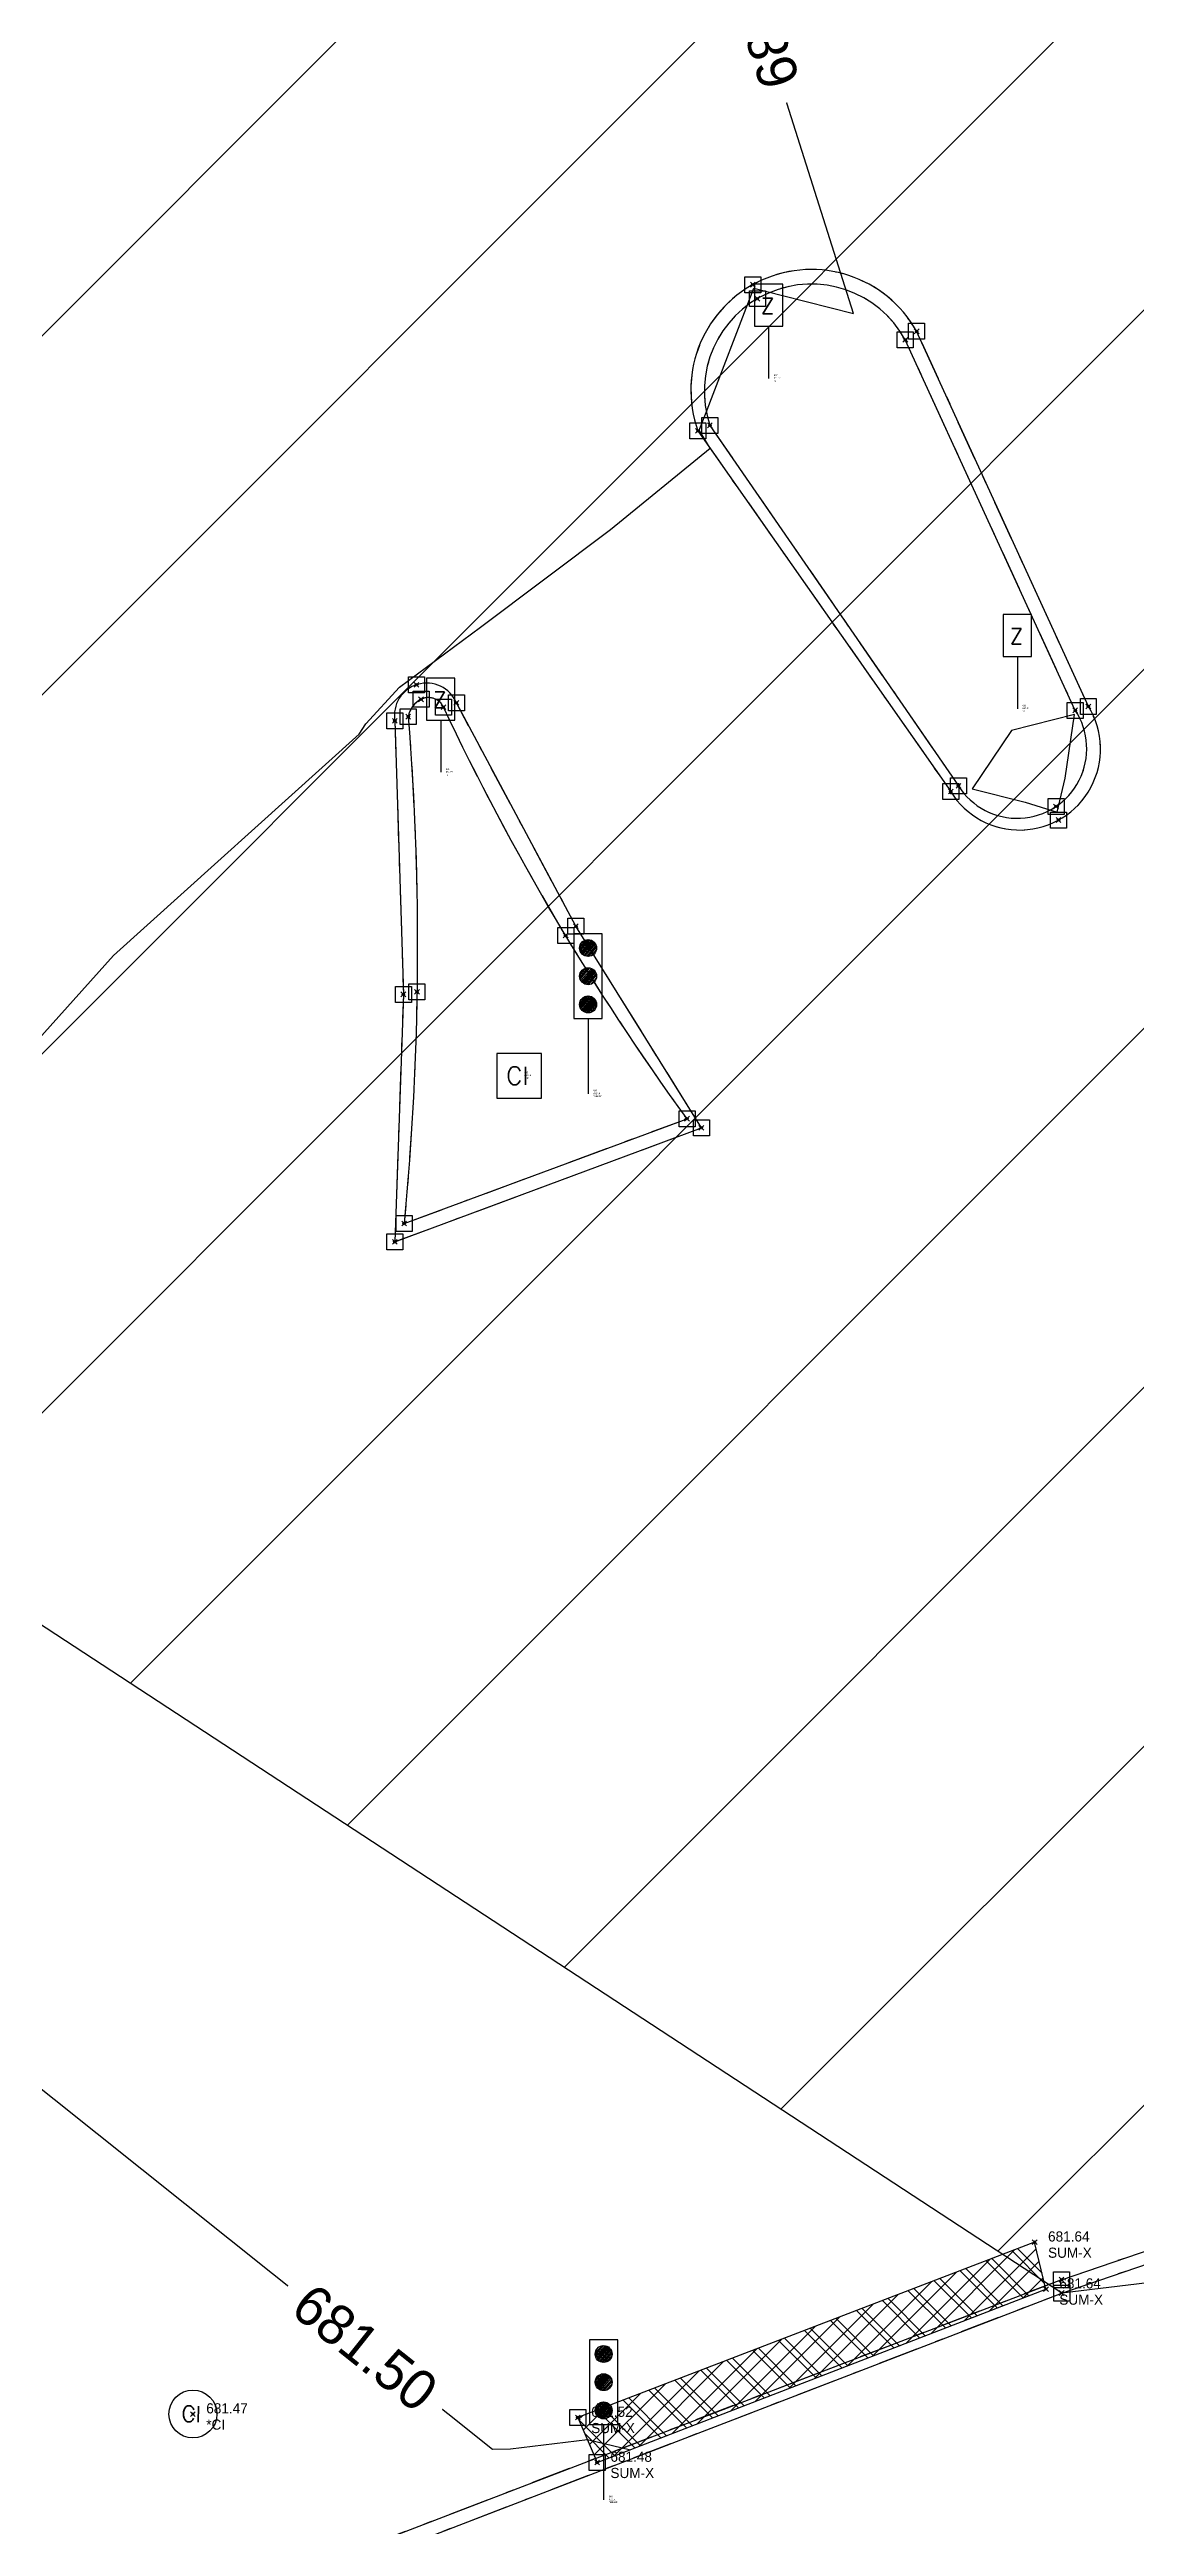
# Model space of a CAD drawing. Extents: x 350769 to 354978, y 6304672 to 6307963.
# Drawn here: x 352785.66 to 352799.26, y 6305500.54 to 6305531.52 of the extents above; entities that cross this region are included whole.
import ezdxf

# ---------------------------------------------------------------- set-up
doc = ezdxf.new("R2010")
doc.units = 0
doc.header["$PDMODE"] = 35
doc.header["$PDSIZE"] = 0.03
doc.linetypes.add('CONTINUOS', pattern=[0])
doc.linetypes.add('JPG_DASHDOT', pattern=[1, 0.5, -0.25, 0, -0.25])
doc.layers.get('0').update_dxf_attribs({"linetype": 'CONTINUOUS'})
for name, color, linetype in [('0-LEVANTAMIENTO 2020.SEP', 252, 'CONTINUOUS'), ('1-PAVIMENTO', 161, 'CONTINUOUS'), ('1-SOLERA', 212, 'CONTINUOUS'), ('1-SUMIDERO', 190, 'CONTINUOUS'), ('2-ACHURADO JARDINERA', 252, 'CONTINUOUS'), ('C-TINN', 5, 'CONTINUOUS'), ('C-TOPO-MINR', 8, 'CONTINUOUS'), ('TOP-URB-SOLERAS', 2, 'JPG_DASHDOT'), ('TOP-URB-SOLERAS -PAV', 2, 'JPG_DASHDOT'), ('V-NODE DIC 2005', 4, 'CONTINUOUS'), ('V-NODE-TEXT', 1, 'CONTINUOUS'), ('V-NODE-TEXT DIC 2005', 2, 'CONTINUOUS'), ('Z-CI', 253, 'CONTINUOUS'), ('Z-CR', 253, 'CONTINUOUS'), ('Z-SEMAF', 253, 'CONTINUOUS'), ('Z-TEN', 253, 'CONTINUOUS'), ('Z-Z', 253, 'CONTINUOUS')]:
    doc.layers.add(name, color=color, linetype=linetype)
doc.layers.add('0_ASD_TOPOGRAFIA_ELEMENTOS', color=7, linetype='CONTINUOS', lineweight=5, true_color=0xbdbdbd)
doc.styles.add('ROMANS', font='romans.shx', dxfattribs={"width": 0.65})

# ---------------------------------------------------------------- blocks, each defined once
blk = doc.blocks.new('CI')
at = {"layer": 'Z-CI'}
blk.add_circle((0, 0), 1.2, dxfattribs=at)
at = {"layer": 'Z-CI', "style": 'ROMANS'}
blk.add_text('CI', height=0.8, rotation=360, dxfattribs=at).set_placement((-0.58, -0.4))
blk = doc.blocks.new('Z')
for p, q in [((0.81, 5.4), (-0.81, 5.4)), ((-0.81, 5.4), (-0.81, 3)), ((0.81, 3), (0.81, 5.4)), ((-0.81, 3), (0.81, 3)), ((0, 3), (0, 0))]:
    blk.add_line(p, q)
at = {"style": 'ROMANS'}
blk.add_text('Z', height=0.9, rotation=360, dxfattribs=at).set_placement((-0.44, 3.71))
blk = doc.blocks.new('*U744', base_point=(352790.555, 6305522.48))
at = {"layer": 'Z-Z', "linetype": 'ByBlock', "lineweight": -2, "xscale": 0.2179037244193388, "yscale": 0.2179037244193388, "zscale": 0.2179037244193388}
blk.add_blockref('Z', (352790.555, 6305522.48), dxfattribs=at)
at = {"layer": 'V-NODE-TEXT', "linetype": 'ByBlock', "char_height": 0.02}
for s, insert, attachment_point in [('696', (352790.62, 6305522.52), 4), ('681.78', (352790.62, 6305522.495), 1), ('°Z', (352790.62, 6305522.45), 4)]:
    blk.add_mtext(s, dxfattribs=dict(at, insert=insert, attachment_point=attachment_point))
blk = doc.blocks.new('*U745', base_point=(352794.659, 6305527.407))
at = {"layer": 'Z-Z', "linetype": 'ByBlock', "lineweight": -2, "xscale": 0.2179037244193388, "yscale": 0.2179037244193388, "zscale": 0.2179037244193388}
blk.add_blockref('Z', (352794.659, 6305527.407), dxfattribs=at)
at = {"layer": 'V-NODE-TEXT', "linetype": 'ByBlock', "char_height": 0.02}
for s, insert, attachment_point in [('697', (352794.724, 6305527.447), 4), ('681.73', (352794.724, 6305527.422), 1), ('°Z', (352794.724, 6305527.377), 4)]:
    blk.add_mtext(s, dxfattribs=dict(at, insert=insert, attachment_point=attachment_point))
blk = doc.blocks.new('*U746', base_point=(352797.772, 6305523.276))
at = {"layer": 'Z-Z', "linetype": 'ByBlock', "lineweight": -2, "xscale": 0.2179037244193388, "yscale": 0.2179037244193388, "zscale": 0.2179037244193388}
blk.add_blockref('Z', (352797.772, 6305523.276), dxfattribs=at)
at = {"layer": 'V-NODE-TEXT', "linetype": 'ByBlock', "char_height": 0.02}
for s, insert, attachment_point in [('698', (352797.837, 6305523.316), 4), ('682.04', (352797.837, 6305523.291), 1), ('°Z', (352797.837, 6305523.246), 4)]:
    blk.add_mtext(s, dxfattribs=dict(at, insert=insert, attachment_point=attachment_point))
blk = doc.blocks.new('SEMAF')
at = {"layer": 'Z-SEMAF'}
for p, q in [((-0.96, 10.84), (-0.96, 5.1)), ((0.96, 10.84), (-0.96, 10.84)), ((-0.57, 9.79), (0, 10.45)), ((-0.57, 9.93), (-0.13, 10.44)), ((-0.54, 9.68), (0.12, 10.44)), ((-0.51, 10.15), (-0.35, 10.34)), ((-0.49, 9.58), (0.22, 10.41)), ((-0.43, 9.5), (0.31, 10.37)), ((-0.36, 9.44), (0.38, 10.31)), ((-0.28, 9.38), (0.45, 10.24)), ((-0.19, 9.34), (0.5, 10.16)), ((0.96, 5.1), (0.96, 10.84)), ((-0.57, 7.87), (0.01, 8.54)), ((-0.57, 8.01), (-0.13, 8.53)), ((-0.54, 7.76), (0.12, 8.53)), ((-0.51, 8.23), (-0.34, 8.43)), ((-0.49, 7.67), (0.22, 8.5)), ((-0.43, 7.59), (0.31, 8.45)), ((-0.36, 7.52), (0.38, 8.4)), ((-0.09, 9.31), (0.55, 10.06)), ((0.03, 9.31), (0.57, 9.94)), ((0.18, 9.34), (0.57, 9.79)), ((-0.28, 7.47), (0.45, 8.33)), ((-0.19, 7.43), (0.5, 8.24)), ((-0.09, 7.4), (0.55, 8.14)), ((0.03, 7.4), (0.57, 8.03)), ((0.18, 7.43), (0.57, 7.87)), ((-0.96, 5.1), (0.96, 5.1)), ((-0.57, 5.96), (0.01, 6.63)), ((-0.57, 6.1), (-0.13, 6.61)), ((-0.53, 5.85), (0.12, 6.62)), ((-0.51, 6.32), (-0.34, 6.52)), ((-0.49, 5.75), (0.22, 6.59)), ((-0.43, 5.68), (0.31, 6.54)), ((-0.36, 5.61), (0.38, 6.48)), ((-0.28, 5.56), (0.45, 6.41)), ((-0.19, 5.51), (0.5, 6.33)), ((-0.09, 5.49), (0.55, 6.23)), ((0, 5.1), (0, 0)), ((0.03, 5.48), (0.57, 6.11)), ((0.19, 5.51), (0.57, 5.96))]:
    blk.add_line(p, q, dxfattribs=at)
for centre in [(0, 9.88), (0, 7.97), (0, 6.06)]:
    blk.add_circle(centre, 0.574, dxfattribs=at)
blk = doc.blocks.new('*U762', base_point=(352792.4, 6305518.459))
at = {"layer": 'Z-TEN', "linetype": 'ByBlock', "lineweight": -2, "xscale": 0.1845444059976916, "yscale": 0.1845444059976916, "zscale": 0.1845444059976916}
blk.add_blockref('SEMAF', (352792.4, 6305518.459), dxfattribs=at)
at = {"layer": 'V-NODE-TEXT', "linetype": 'ByBlock', "char_height": 0.02}
for s, insert, attachment_point in [('690', (352792.465, 6305518.499), 4), ('681.58', (352792.465, 6305518.474), 1), ('°SEMAF', (352792.465, 6305518.429), 4)]:
    blk.add_mtext(s, dxfattribs=dict(at, insert=insert, attachment_point=attachment_point))
blk = doc.blocks.new('*U767', base_point=(352792.594, 6305500.874))
at = {"layer": 'Z-TEN', "linetype": 'ByBlock', "lineweight": -2, "xscale": 0.1845444059976916, "yscale": 0.1845444059976916, "zscale": 0.1845444059976916}
blk.add_blockref('SEMAF', (352792.594, 6305500.874), dxfattribs=at)
at = {"layer": 'V-NODE-TEXT', "linetype": 'ByBlock', "char_height": 0.02}
for s, insert, attachment_point in [('848', (352792.659, 6305500.914), 4), ('682.55', (352792.659, 6305500.889), 1), ('°SEMAF', (352792.659, 6305500.844), 4)]:
    blk.add_mtext(s, dxfattribs=dict(at, insert=insert, attachment_point=attachment_point))
blk = doc.blocks.new('CR')
at = {"layer": 'Z-CR', "color": 9, "true_color": 0xbdbdbd}
for p, q in [((-1.12, 1.12), (-1.12, -1.12)), ((1.12, 1.12), (-1.12, 1.12)), ((1.12, -1.12), (1.12, 1.12)), ((-1.12, -1.12), (1.12, -1.12))]:
    blk.add_line(p, q, dxfattribs=at)
at = {"layer": 'Z-CR', "color": 9, "true_color": 0xbdbdbd, "style": 'ROMANS'}
blk.add_text('CI', height=0.9, dxfattribs=at).set_placement((-0.65, -0.45))
blk = doc.blocks.new('*U783', base_point=(352791.537, 6305518.685))
at = {"layer": 'Z-CI', "linetype": 'ByBlock', "lineweight": -2, "xscale": 0.2499999999999905, "yscale": 0.2499999999999905, "zscale": 0.2499999999999905}
blk.add_blockref('CR', (352791.537, 6305518.685), dxfattribs=at)
at = {"layer": 'V-NODE-TEXT', "linetype": 'ByBlock', "char_height": 0.02}
for s, insert, attachment_point in [('695', (352791.602, 6305518.725), 4), ('681.88', (352791.602, 6305518.7), 1), ('°CR', (352791.602, 6305518.655), 4)]:
    blk.add_mtext(s, dxfattribs=dict(at, insert=insert, attachment_point=attachment_point))
blk = doc.blocks.new('*U1327')
at = {"color": 0, "linetype": 'ByBlock', "lineweight": -2, "transparency": 16777216}
blk.add_point((0, 0), dxfattribs=at)
blk = doc.blocks.new('*U2028', base_point=(352798.051, 6305504.04))
at = {"layer": 'V-NODE-TEXT DIC 2005', "linetype": 'ByBlock', "char_height": 0.127}
for s, insert, attachment_point in [('681.64', (352798.218, 6305504.111), 4), ('SUM-X', (352798.218, 6305503.972), 1)]:
    blk.add_mtext(s, dxfattribs=dict(at, insert=insert, attachment_point=attachment_point))
blk = doc.blocks.new('*U2029', base_point=(352798.051, 6305504.04))
at = {"layer": 'V-NODE-TEXT DIC 2005', "color": 2, "lineweight": -2}
blk.add_blockref('*U2028', (352798.051, 6305504.04), dxfattribs=at)
blk = doc.blocks.new('*U2026', base_point=(352792.334, 6305501.847))
at = {"layer": 'V-NODE-TEXT DIC 2005', "linetype": 'ByBlock', "char_height": 0.127}
for s, insert, attachment_point in [('681.52', (352792.501, 6305501.918), 4), ('SUM-X', (352792.501, 6305501.779), 1)]:
    blk.add_mtext(s, dxfattribs=dict(at, insert=insert, attachment_point=attachment_point))
blk = doc.blocks.new('*U2027', base_point=(352792.334, 6305501.847))
at = {"layer": 'V-NODE-TEXT DIC 2005', "color": 2, "lineweight": -2}
blk.add_blockref('*U2026', (352792.334, 6305501.847), dxfattribs=at)
blk = doc.blocks.new('*U2024', base_point=(352792.575, 6305501.285))
at = {"layer": 'V-NODE-TEXT DIC 2005', "linetype": 'ByBlock', "char_height": 0.127}
for s, insert, attachment_point in [('681.48', (352792.742, 6305501.356), 4), ('SUM-X', (352792.742, 6305501.217), 1)]:
    blk.add_mtext(s, dxfattribs=dict(at, insert=insert, attachment_point=attachment_point))
blk = doc.blocks.new('*U2025', base_point=(352792.575, 6305501.285))
at = {"layer": 'V-NODE-TEXT DIC 2005', "color": 2, "lineweight": -2}
blk.add_blockref('*U2024', (352792.575, 6305501.285), dxfattribs=at)
blk = doc.blocks.new('*U2006', base_point=(352798.192, 6305503.453))
at = {"layer": 'V-NODE-TEXT DIC 2005', "linetype": 'ByBlock', "char_height": 0.127}
for s, insert, attachment_point in [('681.64', (352798.359, 6305503.524), 4), ('SUM-X', (352798.359, 6305503.385), 1)]:
    blk.add_mtext(s, dxfattribs=dict(at, insert=insert, attachment_point=attachment_point))
blk = doc.blocks.new('*U2007', base_point=(352798.192, 6305503.453))
at = {"layer": 'V-NODE-TEXT DIC 2005', "color": 2, "lineweight": -2}
blk.add_blockref('*U2006', (352798.192, 6305503.453), dxfattribs=at)
blk = doc.blocks.new('*U1610', base_point=(352787.517, 6305501.89))
at = {"layer": 'V-NODE-TEXT DIC 2005', "linetype": 'ByBlock', "char_height": 0.127}
for s, insert, attachment_point in [('681.47', (352787.684, 6305501.961), 4), ('*CI', (352787.684, 6305501.822), 1)]:
    blk.add_mtext(s, dxfattribs=dict(at, insert=insert, attachment_point=attachment_point))
blk = doc.blocks.new('*U1611', base_point=(352787.517, 6305501.89))
at = {"layer": 'V-NODE-TEXT DIC 2005', "color": 2, "lineweight": -2}
blk.add_blockref('*U1610', (352787.517, 6305501.89), dxfattribs=at)
blk = doc.blocks.new('*U5023', base_point=(352790.555, 6305522.48))
at = {"layer": 'Z-Z', "linetype": 'ByBlock', "lineweight": -2, "xscale": 0.2179037244193388, "yscale": 0.2179037244193388, "zscale": 0.2179037244193388}
blk.add_blockref('Z', (352790.555, 6305522.48), dxfattribs=at)
at = {"layer": 'V-NODE-TEXT', "linetype": 'ByBlock', "char_height": 0.02}
for s, insert, attachment_point in [('696', (352790.62, 6305522.52), 4), ('681.78', (352790.62, 6305522.495), 1), ('°Z', (352790.62, 6305522.45), 4)]:
    blk.add_mtext(s, dxfattribs=dict(at, insert=insert, attachment_point=attachment_point))
blk = doc.blocks.new('*U5024', base_point=(352794.659, 6305527.407))
at = {"layer": 'Z-Z', "linetype": 'ByBlock', "lineweight": -2, "xscale": 0.2179037244193388, "yscale": 0.2179037244193388, "zscale": 0.2179037244193388}
blk.add_blockref('Z', (352794.659, 6305527.407), dxfattribs=at)
at = {"layer": 'V-NODE-TEXT', "linetype": 'ByBlock', "char_height": 0.02}
for s, insert, attachment_point in [('697', (352794.724, 6305527.447), 4), ('681.73', (352794.724, 6305527.422), 1), ('°Z', (352794.724, 6305527.377), 4)]:
    blk.add_mtext(s, dxfattribs=dict(at, insert=insert, attachment_point=attachment_point))
blk = doc.blocks.new('*U5025', base_point=(352797.772, 6305523.276))
at = {"layer": 'Z-Z', "linetype": 'ByBlock', "lineweight": -2, "xscale": 0.2179037244193388, "yscale": 0.2179037244193388, "zscale": 0.2179037244193388}
blk.add_blockref('Z', (352797.772, 6305523.276), dxfattribs=at)
at = {"layer": 'V-NODE-TEXT', "linetype": 'ByBlock', "char_height": 0.02}
for s, insert, attachment_point in [('698', (352797.837, 6305523.316), 4), ('682.04', (352797.837, 6305523.291), 1), ('°Z', (352797.837, 6305523.246), 4)]:
    blk.add_mtext(s, dxfattribs=dict(at, insert=insert, attachment_point=attachment_point))
blk = doc.blocks.new('*U5041', base_point=(352792.4, 6305518.459))
at = {"layer": 'Z-TEN', "linetype": 'ByBlock', "lineweight": -2, "xscale": 0.1845444059976916, "yscale": 0.1845444059976916, "zscale": 0.1845444059976916}
blk.add_blockref('SEMAF', (352792.4, 6305518.459), dxfattribs=at)
at = {"layer": 'V-NODE-TEXT', "linetype": 'ByBlock', "char_height": 0.02}
for s, insert, attachment_point in [('690', (352792.465, 6305518.499), 4), ('681.58', (352792.465, 6305518.474), 1), ('°SEMAF', (352792.465, 6305518.429), 4)]:
    blk.add_mtext(s, dxfattribs=dict(at, insert=insert, attachment_point=attachment_point))
blk = doc.blocks.new('*U5046', base_point=(352792.594, 6305500.874))
at = {"layer": 'Z-TEN', "linetype": 'ByBlock', "lineweight": -2, "xscale": 0.1845444059976916, "yscale": 0.1845444059976916, "zscale": 0.1845444059976916}
blk.add_blockref('SEMAF', (352792.594, 6305500.874), dxfattribs=at)
at = {"layer": 'V-NODE-TEXT', "linetype": 'ByBlock', "char_height": 0.02}
for s, insert, attachment_point in [('848', (352792.659, 6305500.914), 4), ('682.55', (352792.659, 6305500.889), 1), ('°SEMAF', (352792.659, 6305500.844), 4)]:
    blk.add_mtext(s, dxfattribs=dict(at, insert=insert, attachment_point=attachment_point))
blk = doc.blocks.new('*U5062', base_point=(352791.537, 6305518.685))
at = {"layer": 'Z-CI', "linetype": 'ByBlock', "lineweight": -2, "xscale": 0.2499999999999905, "yscale": 0.2499999999999905, "zscale": 0.2499999999999905}
blk.add_blockref('CR', (352791.537, 6305518.685), dxfattribs=at)
at = {"layer": 'V-NODE-TEXT', "linetype": 'ByBlock', "char_height": 0.02}
for s, insert, attachment_point in [('695', (352791.602, 6305518.725), 4), ('681.88', (352791.602, 6305518.7), 1), ('°CR', (352791.602, 6305518.655), 4)]:
    blk.add_mtext(s, dxfattribs=dict(at, insert=insert, attachment_point=attachment_point))
blk = doc.blocks.new('TOPOGRAFIA')
at = {"layer": '1-SUMIDERO', "true_color": 0xbdbdbd}
h = blk.add_hatch(dxfattribs=at)
h.set_pattern_fill('ANSI37', color=9, scale=0.1)
h.set_pattern_definition([(45, (38000, -3000), (-0.224506403027, 0.224506403027), []), (135, (38000, -3000), (-0.224506403027, -0.224506403027), [])])
h.paths.add_polyline_path([(390792.271, 6302501.903), (390792.512, 6302501.34), (390798.129, 6302503.509), (390797.988, 6302504.096)])
at = {"layer": '1-PAVIMENTO', "color": 9, "true_color": 0xbdbdbd}
blk.add_line((390798.325, 6302503.627), (390758.942, 6302488.522), dxfattribs=at)
at = {"layer": '1-PAVIMENTO', "color": 9, "true_color": 0xbdbdbd, "flags": 128}
for points in [[(390793.774, 6302526.75), (390796.938, 6302522.239, 1.001318), (390798.66, 6302523.304), (390796.511, 6302527.996, 0.92097), (390793.774, 6302526.75, -3.409209)], [(390790.751, 6302523.348, 0.892787), (390789.981, 6302523.123), (390790.088, 6302519.703), (390789.981, 6302516.608), (390793.817, 6302518.034), (390792.247, 6302520.555), (390790.751, 6302523.348)]]:
    blk.add_lwpolyline(points, format="xyb", dxfattribs=at)
blk.add_lwpolyline([(390798.325, 6302503.627), (390808.904, 6302507.241), (390814.485, 6302509.168), (390816.69, 6302510.014), (390825.67, 6302513.409), (390833.823, 6302516.734), (390840.385, 6302519.54), (390848.579, 6302523.09)], dxfattribs=at)
at = {"layer": '1-SOLERA', "color": 9, "true_color": 0xbdbdbd, "flags": 128}
for points in [[(390793.924, 6302526.819), (390797.034, 6302522.311, 1.011059), (390798.496, 6302523.255), (390796.369, 6302527.889, 0.916394), (390793.924, 6302526.819, 2.052355)], [(390790.097, 6302516.836), (390793.638, 6302518.148, -0.046943), (390790.589, 6302523.296, 0.420678), (390790.309, 6302523.393, 0.240765), (390790.149, 6302523.176, -0.043605), (390790.097, 6302516.836, 1.287369)]]:
    blk.add_lwpolyline(points, format="xyb", dxfattribs=at)
for points in [[(390798.327, 6302503.46), (390808.92, 6302507.082), (390812.955, 6302508.471), (390814.534, 6302509.033), (390816.723, 6302509.832), (390825.839, 6302513.321), (390833.95, 6302516.565), (390840.411, 6302519.4), (390848.691, 6302522.955)], [(390758.424, 6302487.501), (390759.012, 6302488.333), (390798.327, 6302503.46)]]:
    blk.add_lwpolyline(points, dxfattribs=at)
at = {"layer": '1-SUMIDERO', "color": 9, "true_color": 0xbdbdbd, "flags": 128}
blk.add_lwpolyline([(390792.271, 6302501.903), (390792.512, 6302501.34), (390798.129, 6302503.509), (390797.988, 6302504.096), (390792.271, 6302501.903)], dxfattribs=at)
at = {"layer": 'C-TINN', "color": 9, "linetype": 'Continuous', "lineweight": -3, "true_color": 0xbdbdbd}
for points, elevation in [([(390794.361, 6302528.479), (390794.361, 6302528.679), (390794.561, 6302528.679), (390794.561, 6302528.479), (390794.361, 6302528.479)], 681.46), ([(390794.418, 6302528.304), (390794.418, 6302528.504), (390794.618, 6302528.504), (390794.618, 6302528.304), (390794.418, 6302528.304)], 681.618), ([(390796.269, 6302527.789), (390796.269, 6302527.989), (390796.469, 6302527.989), (390796.469, 6302527.789), (390796.269, 6302527.789)], 681.666), ([(390796.411, 6302527.896), (390796.411, 6302528.096), (390796.611, 6302528.096), (390796.611, 6302527.896), (390796.411, 6302527.896)], 681.525), ([(390793.674, 6302526.65), (390793.674, 6302526.85), (390793.874, 6302526.85), (390793.874, 6302526.65), (390793.674, 6302526.65)], 681.483), ([(390793.824, 6302526.719), (390793.824, 6302526.919), (390794.024, 6302526.919), (390794.024, 6302526.719), (390793.824, 6302526.719)], 681.634), ([(390790.152, 6302523.475), (390790.152, 6302523.675), (390790.352, 6302523.675), (390790.352, 6302523.475), (390790.152, 6302523.475)], 681.505), ([(390789.881, 6302523.023), (390789.881, 6302523.223), (390790.081, 6302523.223), (390790.081, 6302523.023), (390789.881, 6302523.023)], 681.509), ([(390790.049, 6302523.076), (390790.049, 6302523.276), (390790.249, 6302523.276), (390790.249, 6302523.076), (390790.049, 6302523.076)], 681.65), ([(390790.209, 6302523.293), (390790.209, 6302523.493), (390790.409, 6302523.493), (390790.409, 6302523.293), (390790.209, 6302523.293)], 681.653), ([(390790.489, 6302523.196), (390790.489, 6302523.396), (390790.689, 6302523.396), (390790.689, 6302523.196), (390790.489, 6302523.196)], 681.672), ([(390790.651, 6302523.248), (390790.651, 6302523.448), (390790.851, 6302523.448), (390790.851, 6302523.248), (390790.651, 6302523.248)], 681.53), ([(390798.396, 6302523.155), (390798.396, 6302523.355), (390798.596, 6302523.355), (390798.596, 6302523.155), (390798.396, 6302523.155)], 681.997), ([(390798.56, 6302523.204), (390798.56, 6302523.404), (390798.76, 6302523.404), (390798.76, 6302523.204), (390798.56, 6302523.204)], 681.83), ([(390796.838, 6302522.139), (390796.838, 6302522.339), (390797.038, 6302522.339), (390797.038, 6302522.139), (390796.838, 6302522.139)], 681.838), ([(390796.934, 6302522.211), (390796.934, 6302522.411), (390797.134, 6302522.411), (390797.134, 6302522.211), (390796.934, 6302522.211)], 681.989), ([(390798.156, 6302521.953), (390798.156, 6302522.153), (390798.356, 6302522.153), (390798.356, 6302521.953), (390798.156, 6302521.953)], 682.067), ([(390798.187, 6302521.783), (390798.187, 6302521.983), (390798.387, 6302521.983), (390798.387, 6302521.783), (390798.187, 6302521.783)], 681.909), ([(390792.019, 6302520.339), (390792.019, 6302520.539), (390792.219, 6302520.539), (390792.219, 6302520.339), (390792.019, 6302520.339)], 681.817), ([(390792.147, 6302520.455), (390792.147, 6302520.655), (390792.347, 6302520.655), (390792.347, 6302520.455), (390792.147, 6302520.455)], 681.692), ([(390790.158, 6302519.634), (390790.158, 6302519.834), (390790.358, 6302519.834), (390790.358, 6302519.634), (390790.158, 6302519.634)], 681.77), ([(390789.988, 6302519.603), (390789.988, 6302519.803), (390790.188, 6302519.803), (390790.188, 6302519.603), (390789.988, 6302519.603)], 681.642), ([(390793.538, 6302518.048), (390793.538, 6302518.248), (390793.738, 6302518.248), (390793.738, 6302518.048), (390793.538, 6302518.048)], 682.001), ([(390793.717, 6302517.934), (390793.717, 6302518.134), (390793.917, 6302518.134), (390793.917, 6302517.934), (390793.717, 6302517.934)], 681.843), ([(390789.997, 6302516.736), (390789.997, 6302516.936), (390790.197, 6302516.936), (390790.197, 6302516.736), (390789.997, 6302516.736)], 681.892), ([(390789.881, 6302516.508), (390789.881, 6302516.708), (390790.081, 6302516.708), (390790.081, 6302516.508), (390789.881, 6302516.508)], 681.742), ([(390798.225, 6302503.527), (390798.225, 6302503.727), (390798.425, 6302503.727), (390798.425, 6302503.527), (390798.225, 6302503.527)], 681.668), ([(390798.227, 6302503.36), (390798.227, 6302503.56), (390798.427, 6302503.56), (390798.427, 6302503.36), (390798.227, 6302503.36)], 681.757), ([(390792.171, 6302501.803), (390792.171, 6302502.003), (390792.371, 6302502.003), (390792.371, 6302501.803), (390792.171, 6302501.803)], 681.52), ([(390792.412, 6302501.24), (390792.412, 6302501.44), (390792.612, 6302501.44), (390792.612, 6302501.24), (390792.412, 6302501.24)], 681.48)]:
    blk.add_lwpolyline(points, dxfattribs=dict(at, elevation=elevation))
for p in [(390794.461, 6302528.579, 681.46), (390794.518, 6302528.404, 681.618), (390796.369, 6302527.889, 681.666), (390796.511, 6302527.996, 681.525), (390793.774, 6302526.75, 681.483), (390793.924, 6302526.819, 681.634), (390790.252, 6302523.575, 681.505), (390790.309, 6302523.393, 681.653), (390790.589, 6302523.296, 681.672), (390790.751, 6302523.348, 681.53), (390798.496, 6302523.255, 681.997), (390798.66, 6302523.304, 681.83), (390789.981, 6302523.123, 681.509), (390790.149, 6302523.176, 681.65), (390797.034, 6302522.311, 681.989), (390796.938, 6302522.239, 681.838), (390798.256, 6302522.053, 682.067), (390798.287, 6302521.883, 681.909), (390792.119, 6302520.439, 681.817), (390792.247, 6302520.555, 681.692), (390790.088, 6302519.703, 681.642), (390790.258, 6302519.734, 681.77), (390793.638, 6302518.148, 682.001), (390793.817, 6302518.034, 681.843), (390790.097, 6302516.836, 681.892), (390789.981, 6302516.608, 681.742), (390798.325, 6302503.627, 681.668), (390798.327, 6302503.46, 681.757), (390792.271, 6302501.903, 681.52), (390792.512, 6302501.34, 681.48)]:
    blk.add_point(p, dxfattribs=at)
at = {"layer": 'C-TOPO-MINR', "color": 9, "linetype": 'Continuous', "lineweight": -3, "true_color": 0xbdbdbd}
for points, elevation in [([(390792.932, 6302501.493), (390792.391, 6302501.622), (390791.429, 6302501.506), (390791.203, 6302501.502), (390784.058, 6302507.201)], 681.5), ([(390784.117, 6302517.577), (390786.462, 6302520.188), (390789.535, 6302522.959), (390789.619, 6302523.085), (390790.041, 6302523.543), (390791.052, 6302524.297), (390792.681, 6302525.519), (390793.926, 6302526.534), (390793.791, 6302526.758), (390793.868, 6302526.958), (390794.475, 6302528.535), (390794.831, 6302528.445), (390795.723, 6302528.22), (390794.11, 6302533.301)], 681.5), ([(390797.87, 6302522.107), (390798.269, 6302521.981), (390798.37, 6302522.407), (390798.486, 6302523.203), (390797.698, 6302523.001), (390797.206, 6302522.275), (390797.87, 6302522.107)], 682), ([(390793.623, 6302518.155), (390793.606, 6302518.136), (390793.639, 6302518.147), (390793.633, 6302518.156), (390793.629, 6302518.164), (390793.63, 6302518.16), (390793.623, 6302518.155)], 682)]:
    blk.add_lwpolyline(points, dxfattribs=dict(at, elevation=elevation))
at = {"layer": 'V-NODE DIC 2005', "color": 9, "lineweight": -2, "true_color": 0xbdbdbd, "rotation": 359.9963883938062}
for p in [(390797.989, 6302504.096), (390798.13, 6302503.509), (390787.454, 6302501.946), (390792.271, 6302501.903), (390792.512, 6302501.341)]:
    blk.add_blockref('*U1327', p, dxfattribs=at)
at = {"layer": 'V-NODE-TEXT DIC 2005', "color": 9, "lineweight": -2, "true_color": 0xbdbdbd, "rotation": 359.9963883938062}
for name, p in [('*U2029', (390797.989, 6302504.096)), ('*U2007', (390798.13, 6302503.509)), ('*U1611', (390787.454, 6302501.946)), ('*U2027', (390792.271, 6302501.903)), ('*U2025', (390792.512, 6302501.341))]:
    blk.add_blockref(name, p, dxfattribs=at)
at = {"layer": 'Z-CI', "color": 9, "true_color": 0xbdbdbd, "xscale": 0.25, "yscale": 0.25, "zscale": 0.25, "rotation": 359.0901018221344}
blk.add_blockref('CI', (390787.454, 6302501.947), dxfattribs=at)
at = {"layer": 'Z-CR', "color": 9, "true_color": 0xbdbdbd}
blk.add_blockref('*U5062', (390791.537, 6302518.685), dxfattribs=at)
at = {"layer": 'Z-SEMAF', "color": 9, "true_color": 0xbdbdbd}
for name, p in [('*U5041', (390792.4, 6302518.459)), ('*U5046', (390792.594, 6302500.874))]:
    blk.add_blockref(name, p, dxfattribs=at)
at = {"layer": 'Z-Z', "color": 9, "true_color": 0xbdbdbd}
for name, p in [('*U5024', (390794.659, 6302527.407)), ('*U5025', (390797.772, 6302523.276)), ('*U5023', (390790.555, 6302522.48))]:
    blk.add_blockref(name, p, dxfattribs=at)
at = {"layer": 'C-TOPO-MINR', "color": 9, "linetype": 'Continuous', "lineweight": -3, "true_color": 0xbdbdbd, "char_height": 0.5, "width": 2.40476, "attachment_point": 5, "bg_fill": 3, "box_fill_scale": 1.0635, "bg_fill_color": 256, "bg_fill_true_color": 13158600, "bg_fill_transparency": 0}
for insert, rotation in [((390794.512, 6302532.034, 681.5), 107.613), ((390789.607, 6302502.775, 681.5), 321.4266)]:
    blk.add_mtext('681.50', dxfattribs=dict(at, insert=insert, rotation=rotation))

msp = doc.modelspace()

# ---------------------------------------------------------------- hatches: boundary and pattern name
at = {"layer": '0-LEVANTAMIENTO 2020.SEP'}
h = msp.add_hatch(dxfattribs=at)
h.set_pattern_fill('ANSI31', color=256)
h.paths.add_polyline_path([(352786.854, 6305570.328), (352789.559, 6305568.782), (352796.229, 6305563.036), (352796.394, 6305559.215), (352799.497, 6305544.587), (352801.562, 6305544.648), (352802.129, 6305542.952), (352804.138, 6305542.251), (352805.852, 6305542.013), (352807.818, 6305542.159), (352809.533, 6305542.539), (352812.285, 6305543.63), (352814.276, 6305543.31), (352814.959, 6305536.974), (352827.184, 6305536.576), (352863.395, 6305535.87), (352863.73, 6305535.71), (352863.65, 6305535.385), (352849.705, 6305519.489), (352837.089, 6305514.089), (352826.678, 6305509.881), (352813.927, 6305505.338), (352798.327, 6305503.46), (352783.05, 6305513.452), (352782.929, 6305513.515), (352778.101, 6305521.91), (352778.034, 6305522.055), (352777.821, 6305529.65), (352778.4, 6305538.745), (352778.623, 6305562.211)])
at = {"layer": '1-SUMIDERO'}
h = msp.add_hatch(dxfattribs=at)
h.set_pattern_fill('ANSI37', color=256, scale=0.1)
h.set_pattern_definition([(45, (0, 0), (-0.224506403027, 0.224506403027), []), (135, (0, 0), (-0.224506403027, -0.224506403027), [])])
h.paths.add_polyline_path([(352792.271, 6305501.903), (352792.512, 6305501.34), (352798.129, 6305503.509), (352797.988, 6305504.096)])
at = {"layer": '2-ACHURADO JARDINERA'}
h = msp.add_hatch(dxfattribs=at)
h.set_pattern_fill('CROSS', color=256, scale=0.25)
h.paths.add_polyline_path([(352807.58, 6305421.813), (352857.313, 6305432.478), (352902.068, 6305442.569), (352944.352, 6305451.754), (352994.7, 6305463.164), (353046.903, 6305475.514), (353092.39, 6305485.729), (353145.758, 6305497.876), (353144.258, 6305503.395), (353100.244, 6305493.41), (353059.279, 6305483.986), (353001.811, 6305470.928), (352950.675, 6305459.264), (352912.85, 6305450.546), (352850.724, 6305436.562), (352806.099, 6305426.903), (352769.806, 6305419.924), (352732.226, 6305412.88), (352692.279, 6305405.033), (352665.568, 6305399.969), (352618.739, 6305391.031, 0.354627), (352616.291, 6305386.209), (352665.262, 6305394.306), (352713.933, 6305403.621), (352757.54, 6305411.682)])

# ---------------------------------------------------------------- linework, layer by layer
at = {"layer": '0-LEVANTAMIENTO 2020.SEP', "flags": 128}
msp.add_lwpolyline([(352813.927, 6305505.338), (352798.327, 6305503.46), (352783.05, 6305513.452), (352782.929, 6305513.515), (352778.101, 6305521.91), (352778.034, 6305522.055), (352777.821, 6305529.65), (352778.4, 6305538.745), (352778.623, 6305562.211), (352786.854, 6305570.328)], dxfattribs=at)
at = {"layer": '1-SUMIDERO', "flags": 128}
msp.add_lwpolyline([(352792.271, 6305501.903), (352792.512, 6305501.34), (352798.129, 6305503.509), (352797.988, 6305504.096), (352792.271, 6305501.903)], dxfattribs=at)
at = {"layer": 'TOP-URB-SOLERAS'}
msp.add_line((352798.325, 6305503.627), (352758.942, 6305488.522), dxfattribs=at)
at = {"layer": 'TOP-URB-SOLERAS', "flags": 128}
for points in [[(352798.325, 6305503.627), (352808.904, 6305507.241), (352814.485, 6305509.168), (352816.69, 6305510.014), (352825.67, 6305513.409), (352833.823, 6305516.734), (352840.385, 6305519.54), (352848.579, 6305523.09)], [(352798.327, 6305503.46), (352808.92, 6305507.082), (352812.955, 6305508.471), (352814.534, 6305509.033), (352816.723, 6305509.832), (352825.839, 6305513.321), (352833.95, 6305516.565), (352840.411, 6305519.4), (352848.691, 6305522.955)], [(352758.424, 6305487.501), (352759.012, 6305488.333), (352798.327, 6305503.46)]]:
    msp.add_lwpolyline(points, dxfattribs=at)
at = {"layer": 'TOP-URB-SOLERAS -PAV', "flags": 128}
for points in [[(352793.774, 6305526.75), (352796.938, 6305522.239, 1.001318), (352798.66, 6305523.304), (352796.511, 6305527.996, 0.92097), (352793.774, 6305526.75, -3.409209)], [(352793.924, 6305526.819), (352797.034, 6305522.311, 1.011059), (352798.496, 6305523.255), (352796.369, 6305527.889, 0.916394), (352793.924, 6305526.819, 2.052355)], [(352790.751, 6305523.348, 0.892787), (352789.981, 6305523.123), (352790.088, 6305519.703), (352789.981, 6305516.608), (352793.817, 6305518.034), (352792.247, 6305520.555), (352790.751, 6305523.348)], [(352790.097, 6305516.836), (352793.638, 6305518.148, -0.046943), (352790.589, 6305523.296, 0.420678), (352790.309, 6305523.393, 0.240765), (352790.149, 6305523.176, -0.043605), (352790.097, 6305516.836, 1.287369)]]:
    msp.add_lwpolyline(points, format="xyb", dxfattribs=at)

# ---------------------------------------------------------------- block references
at = {"layer": 'Z-CI', "xscale": 0.25, "yscale": 0.25, "zscale": 0.25, "rotation": 359.0901018221344}
msp.add_blockref('CI', (352787.454, 6305501.947), dxfattribs=at)
at = {"layer": 'Z-CR'}
msp.add_blockref('*U783', (352791.537, 6305518.685), dxfattribs=at)
at = {"layer": 'Z-SEMAF'}
for name, p in [('*U762', (352792.4, 6305518.459)), ('*U767', (352792.594, 6305500.874))]:
    msp.add_blockref(name, p, dxfattribs=at)
at = {"layer": 'Z-Z'}
for name, p in [('*U745', (352794.659, 6305527.407)), ('*U746', (352797.772, 6305523.276)), ('*U744', (352790.555, 6305522.48))]:
    msp.add_blockref(name, p, dxfattribs=at)

# ---------------------------------------------------------------- next in the draw order: block references
at = {"layer": '0_ASD_TOPOGRAFIA_ELEMENTOS', "color": 30, "true_color": 0xf26507}
msp.add_blockref('TOPOGRAFIA', (-38000, 3000), dxfattribs=at)

doc.saveas('drawing.dxf')
